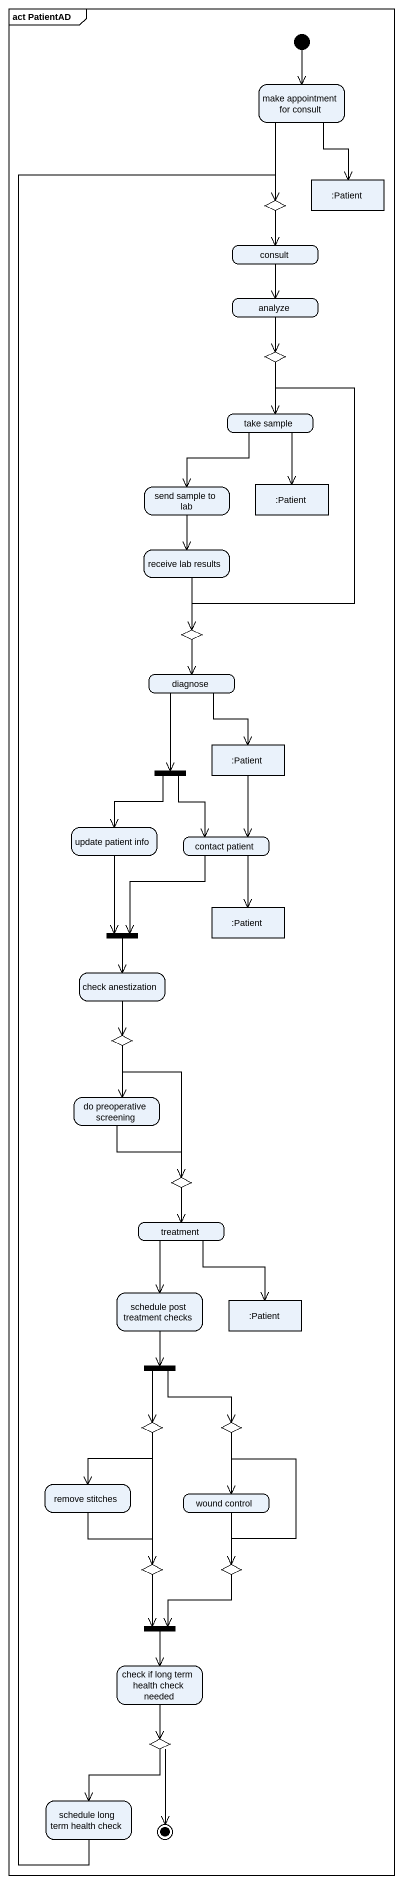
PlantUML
@startuml
mainframe act PatientAD
hide empty description
state "make appointment for consult" as make_appointment_for_consult
state choice1 <<choice>>
state ":Patient" as Patient <<object>>
state consult
state analyze
state choice2 <<choice>>
state "take sample" as take_sample
state ":Patient" as Patient_2 <<object>>
state "send sample to lab" as send_sample_to_lab
state "receive lab results" as receive_lab_results
state choice3 <<choice>>
state diagnose
state ":Patient" as Patient_3 <<object>>
state fork1 <<fork>>
state "update patient info" as update_patient_info
state "contact patient" as contact_patient
state ":Patient" as Patient_4 <<object>>
state fork2 <<join>>
state "check anestization" as check_anestization
state choice4 <<choice>>
state "do preoperative screening" as do_preoperative_screening
state choice5 <<choice>>
state treatment
state "schedule post treatment checks" as schedule_post_treatment
state ":Patient" as Patient_5 <<object>>
state fork3 <<fork>>
state choice6 <<choice>>
state choice7 <<choice>>
state "remove stitches" as remove_stitches
state "wound control" as wound_control
state choice8 <<choice>>
state choice9 <<choice>>
state fork4 <<join>>
state "check if long term health check needed" as check_if_long_term_health
state choice10 <<choice>>
state "schedule long term health check" as schedule_long_term_health
[*] --> make_appointment_for_consult
make_appointment_for_consult --> choice1
make_appointment_for_consult --> Patient
choice1 --> consult
consult --> analyze
analyze --> choice2
choice2 --> take_sample
choice2 --> choice3
take_sample --> Patient_2
take_sample --> send_sample_to_lab
send_sample_to_lab --> receive_lab_results
receive_lab_results --> choice3
choice3 --> diagnose
diagnose --> Patient_3
diagnose --> fork1
Patient_3 --> contact_patient
fork1 --> update_patient_info
fork1 --> contact_patient
update_patient_info --> fork2
contact_patient --> Patient_4
contact_patient --> fork2
fork2 --> check_anestization
check_anestization --> choice4
choice4 --> do_preoperative_screening
choice4 --> choice5
do_preoperative_screening --> choice5
choice5 --> treatment
treatment --> schedule_post_treatment
treatment --> Patient_5
schedule_post_treatment --> fork3
fork3 --> choice6
fork3 --> choice7
choice6 --> remove_stitches
choice6 --> choice8
choice7 --> wound_control
choice7 --> choice9
remove_stitches --> choice8
wound_control --> choice9
choice8 --> fork4
choice9 --> fork4
fork4 --> check_if_long_term_health
check_if_long_term_health --> choice10
choice10 --> schedule_long_term_health
schedule_long_term_health -up-> choice1
choice10 --> [*]
@enduml
